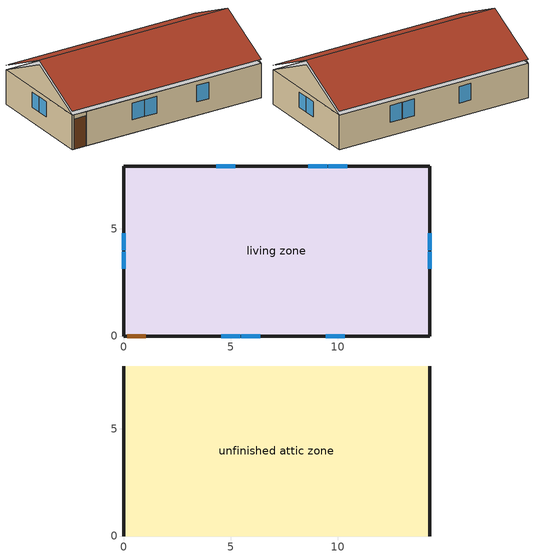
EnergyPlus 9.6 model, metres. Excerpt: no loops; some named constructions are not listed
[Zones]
living zone
 floor foundation (FloorFndGrndFinSlab): 0,0 0,7.94 14.28,7.94 14.28,0 z0
 wall outside (WallExtInsFin): 0.13,0 1.05,0 14.28,0 14.28,7.94 0,7.94 0,0 0.13,0 z0:2.44
 window (WindowConstruction): 0,4.81 0,4 / 0,3.94 0,3.13 / 14.28,3.13 14.28,3.94 / 14.28,4 14.28,4.81 z1.06:2.13; 10.44,7.94 9.55,7.94 / 9.49,7.94 8.61,7.94 / 5.2,7.94 4.32,7.94 / 4.54,0 5.43,0 / 5.49,0 6.38,0 / 9.43,0 10.31,0 z0.95:2.13
 door (Door): 0.15,0 1.02,0 z0:2.13
unfinished attic zone
 floor to living zone (FloorFinInsUnfinAttic): 0,7.94 14.28,7.94 14.28,0 0,0 z2.44
 wall outside (WallExtUninsUnfin): 0,3.97,4.42 0,7.94,2.44 0,0,2.44; 14.28,3.97,4.42 14.28,0,2.44 14.28,7.94,2.44
 roof outside (RoofUnfinInsExt): 14.28,3.97,4.73 0,3.97,4.73 0,0,2.74 14.28,0,2.74; 0,3.97,4.73 14.28,3.97,4.73 14.28,7.94,2.74 0,7.94,2.74
[Material] Roughness=Rough; Thermal Absorptance=0.9
Name | Thickness {m} | Conductivity {W/m-K} | Density {kg/m3} | Specific Heat {J/kg-K} | Solar Absorptance | Visible Absorptance
Drywall 0.5 in. | 0.0127 | 0.160291 | 801 | 837.4 | 0.5 | 0.1
FloorUAAdditionalCeilingIns | 0.050038 | 0.060696 | 16.02 | 1046.75 | 0.7 | 0.7
FloorUATrussandIns | 0.0889 | 0.0634876 | 50.7834 | 1165.1 | 0.5 | 0.9
[Construction]
FloorFinInsUnfinAttic Reversed: FloorUAAdditionalCeilingIns, FloorUATrussandIns, Drywall 0.5 in.
[Schedule:Day:Interval]
res mv_1 bath exhaust schedule allday1; res mv_1 bath exhaust schedule allday10; res mv_1 bath exhaust schedule allday11; res mv_1 bath exhaust schedule allday12; res mv_1 bath exhaust schedule allday2; res mv_1 bath exhaust schedule allday3; res mv_1 bath exhaust schedule allday4; res mv_1 bath exhaust schedule allday5; res mv_1 bath exhaust schedule allday6; res mv_1 bath exhaust schedule allday7; res mv_1 bath exhaust schedule allday8; res mv_1 bath exhaust schedule allday9: No, 02:00, 0, 03:00, 1, 24:00, 0
res mv_1 bath exhaust schedule summer design; res mv_1 range exhaust schedule summer design: No, 24:00, 1
res mv_1 bath exhaust schedule winter design; res mv_1 range exhaust schedule winter design; Schedule Day 16; Schedule Day 17; Schedule Day 20; Schedule Day 21: No, 24:00, 0
res mv_1 range exhaust schedule allday1; res mv_1 range exhaust schedule allday10; res mv_1 range exhaust schedule allday11; res mv_1 range exhaust schedule allday12; res mv_1 range exhaust schedule allday2; res mv_1 range exhaust schedule allday3; res mv_1 range exhaust schedule allday4; res mv_1 range exhaust schedule allday5; res mv_1 range exhaust schedule allday6; res mv_1 range exhaust schedule allday7; res mv_1 range exhaust schedule allday8; res mv_1 range exhaust schedule allday9: No, 14:00, 0, 15:00, 1, 24:00, 0
res nv_1 availability schedule allday1 on; res nv_1 availability schedule allday1 on 1; res nv_1 availability schedule allday1 on 10; res nv_1 availability schedule allday1 on 11; res nv_1 availability schedule allday1 on 2; res nv_1 availability schedule allday1 on 3; res nv_1 availability schedule allday1 on 4; res nv_1 availability schedule allday1 on 5; res nv_1 availability schedule allday1 on 6; res nv_1 availability schedule allday1 on 7; res nv_1 availability schedule allday1 on 8; res nv_1 availability schedule allday1 on 9: No, 01:00, 1, 02:00, 1, 03:00, 1, 04:00, 1, 05:00, 1, 06:00, 1, 07:00, 1, 08:00, 1, 09:00, 1, 10:00, 1, 11:00, 1, 12:00, 1, 13:00, 1, 14:00, 1, 15:00, 1, 16:00, 1, 17:00, 1, 18:00, 1, 19:00, 1, 20:00, 1, 21:00, 1, 22:00, 1, 23:00, 1, 24:00, 1
res nv_1 temp schedule allday1; res nv_1 temp schedule allday11; res nv_1 temp schedule allday12; res nv_1 temp schedule allday2; res nv_1 temp schedule allday3: No, 24:00, 23.8889
res nv_1 temp schedule allday10; res nv_1 temp schedule allday4; res nv_1 temp schedule allday5; res nv_1 temp schedule allday6; res nv_1 temp schedule allday7; res nv_1 temp schedule allday8; res nv_1 temp schedule allday9: No, 24:00, 25.2778
[Schedule:Week:Daily]
res nv_1 avail schedule Week Rule - Feb25-Mar3: Schedule Day 17, res nv_1 availability schedule allday1 on 1, Schedule Day 17, res nv_1 availability schedule allday1 on 1, Schedule Day 17, res nv_1 availability schedule allday1 on 2, Schedule Day 17, Schedule Day 17, Schedule Day 17, Schedule Day 17, Schedule Day 17, Schedule Day 17
res nv_1 avail schedule Week Rule - Mar4-Mar31: Schedule Day 17, res nv_1 availability schedule allday1 on 2, Schedule Day 17, res nv_1 availability schedule allday1 on 2, Schedule Day 17, res nv_1 availability schedule allday1 on 2, Schedule Day 17, Schedule Day 17, Schedule Day 17, Schedule Day 17, Schedule Day 17, Schedule Day 17
res nv_1 avail schedule Week Rule - Apr1-Apr28: Schedule Day 17, res nv_1 availability schedule allday1 on 3, Schedule Day 17, res nv_1 availability schedule allday1 on 3, Schedule Day 17, res nv_1 availability schedule allday1 on 3, Schedule Day 17, Schedule Day 17, Schedule Day 17, Schedule Day 17, Schedule Day 17, Schedule Day 17
res nv_1 avail schedule Week Rule - Apr29-May5: Schedule Day 17, res nv_1 availability schedule allday1 on 3, Schedule Day 17, res nv_1 availability schedule allday1 on 4, Schedule Day 17, res nv_1 availability schedule allday1 on 4, Schedule Day 17, Schedule Day 17, Schedule Day 17, Schedule Day 17, Schedule Day 17, Schedule Day 17
res nv_1 avail schedule Week Rule - May6-May26: Schedule Day 17, res nv_1 availability schedule allday1 on 4, Schedule Day 17, res nv_1 availability schedule allday1 on 4, Schedule Day 17, res nv_1 availability schedule allday1 on 4, Schedule Day 17, Schedule Day 17, Schedule Day 17, Schedule Day 17, Schedule Day 17, Schedule Day 17
res nv_1 avail schedule Week Rule - May27-Jun2: Schedule Day 17, res nv_1 availability schedule allday1 on 4, Schedule Day 17, res nv_1 availability schedule allday1 on 4, Schedule Day 17, res nv_1 availability schedule allday1 on 5, Schedule Day 17, Schedule Day 17, Schedule Day 17, Schedule Day 17, Schedule Day 17, Schedule Day 17
res nv_1 avail schedule Week Rule - Jun3-Jun30: Schedule Day 17, res nv_1 availability schedule allday1 on 5, Schedule Day 17, res nv_1 availability schedule allday1 on 5, Schedule Day 17, res nv_1 availability schedule allday1 on 5, Schedule Day 17, Schedule Day 17, Schedule Day 17, Schedule Day 17, Schedule Day 17, Schedule Day 17
res nv_1 avail schedule Week Rule - Jul1-Jul28: Schedule Day 17, res nv_1 availability schedule allday1 on 6, Schedule Day 17, res nv_1 availability schedule allday1 on 6, Schedule Day 17, res nv_1 availability schedule allday1 on 6, Schedule Day 17, Schedule Day 17, Schedule Day 17, Schedule Day 17, Schedule Day 17, Schedule Day 17
res nv_1 avail schedule Week Rule - Jul29-Aug4: Schedule Day 17, res nv_1 availability schedule allday1 on 6, Schedule Day 17, res nv_1 availability schedule allday1 on 7, Schedule Day 17, res nv_1 availability schedule allday1 on 7, Schedule Day 17, Schedule Day 17, Schedule Day 17, Schedule Day 17, Schedule Day 17, Schedule Day 17
res nv_1 avail schedule Week Rule - Aug5-Sep1: Schedule Day 17, res nv_1 availability schedule allday1 on 7, Schedule Day 17, res nv_1 availability schedule allday1 on 7, Schedule Day 17, res nv_1 availability schedule allday1 on 7, Schedule Day 17, Schedule Day 17, Schedule Day 17, Schedule Day 17, Schedule Day 17, Schedule Day 17
res nv_1 avail schedule Week Rule - Sep2-Sep29: Schedule Day 17, res nv_1 availability schedule allday1 on 8, Schedule Day 17, res nv_1 availability schedule allday1 on 8, Schedule Day 17, res nv_1 availability schedule allday1 on 8, Schedule Day 17, Schedule Day 17, Schedule Day 17, Schedule Day 17, Schedule Day 17, Schedule Day 17
res nv_1 avail schedule Week Rule - Sep30-Oct27: Schedule Day 17, res nv_1 availability schedule allday1 on 9, Schedule Day 17, res nv_1 availability schedule allday1 on 9, Schedule Day 17, res nv_1 availability schedule allday1 on 9, Schedule Day 17, Schedule Day 17, Schedule Day 17, Schedule Day 17, Schedule Day 17, Schedule Day 17
res nv_1 avail schedule Week Rule - Oct28-Nov3: Schedule Day 17, res nv_1 availability schedule allday1 on 9, Schedule Day 17, res nv_1 availability schedule allday1 on 9, Schedule Day 17, res nv_1 availability schedule allday1 on 10, Schedule Day 17, Schedule Day 17, Schedule Day 17, Schedule Day 17, Schedule Day 17, Schedule Day 17
res nv_1 avail schedule Week Rule - Nov4-Dec1: Schedule Day 17, res nv_1 availability schedule allday1 on 10, Schedule Day 17, res nv_1 availability schedule allday1 on 10, Schedule Day 17, res nv_1 availability schedule allday1 on 10, Schedule Day 17, Schedule Day 17, Schedule Day 17, Schedule Day 17, Schedule Day 17, Schedule Day 17
res nv_1 avail schedule Week Rule - Dec2-Dec31: Schedule Day 17, res nv_1 availability schedule allday1 on 11, Schedule Day 17, res nv_1 availability schedule allday1 on 11, Schedule Day 17, res nv_1 availability schedule allday1 on 11, Schedule Day 17, Schedule Day 17, Schedule Day 17, Schedule Day 17, Schedule Day 17, Schedule Day 17
res nv_1 temp schedule Week Rule - Jan1-Jan27: res nv_1 temp schedule allday1, res nv_1 temp schedule allday1, res nv_1 temp schedule allday1, res nv_1 temp schedule allday1, res nv_1 temp schedule allday1, res nv_1 temp schedule allday1, res nv_1 temp schedule allday1, Schedule Day 16, Schedule Day 16, Schedule Day 16, Schedule Day 16, Schedule Day 16
res nv_1 temp schedule Week Rule - Jan28-Feb3: res nv_1 temp schedule allday1, res nv_1 temp schedule allday1, res nv_1 temp schedule allday1, res nv_1 temp schedule allday1, res nv_1 temp schedule allday2, res nv_1 temp schedule allday2, res nv_1 temp schedule allday2, Schedule Day 16, Schedule Day 16, Schedule Day 16, Schedule Day 16, Schedule Day 16
res nv_1 temp schedule Week Rule - Feb4-Feb24: res nv_1 temp schedule allday2, res nv_1 temp schedule allday2, res nv_1 temp schedule allday2, res nv_1 temp schedule allday2, res nv_1 temp schedule allday2, res nv_1 temp schedule allday2, res nv_1 temp schedule allday2, Schedule Day 16, Schedule Day 16, Schedule Day 16, Schedule Day 16, Schedule Day 16
res nv_1 temp schedule Week Rule - Feb25-Mar3: res nv_1 temp schedule allday2, res nv_1 temp schedule allday2, res nv_1 temp schedule allday2, res nv_1 temp schedule allday2, res nv_1 temp schedule allday3, res nv_1 temp schedule allday3, res nv_1 temp schedule allday3, Schedule Day 16, Schedule Day 16, Schedule Day 16, Schedule Day 16, Schedule Day 16
res nv_1 temp schedule Week Rule - Mar4-Mar31: res nv_1 temp schedule allday3, res nv_1 temp schedule allday3, res nv_1 temp schedule allday3, res nv_1 temp schedule allday3, res nv_1 temp schedule allday3, res nv_1 temp schedule allday3, res nv_1 temp schedule allday3, Schedule Day 16, Schedule Day 16, Schedule Day 16, Schedule Day 16, Schedule Day 16
res nv_1 temp schedule Week Rule - Apr1-Apr28: res nv_1 temp schedule allday4, res nv_1 temp schedule allday4, res nv_1 temp schedule allday4, res nv_1 temp schedule allday4, res nv_1 temp schedule allday4, res nv_1 temp schedule allday4, res nv_1 temp schedule allday4, Schedule Day 16, Schedule Day 16, Schedule Day 16, Schedule Day 16, Schedule Day 16
res nv_1 temp schedule Week Rule - Apr29-May5: res nv_1 temp schedule allday4, res nv_1 temp schedule allday4, res nv_1 temp schedule allday5, res nv_1 temp schedule allday5, res nv_1 temp schedule allday5, res nv_1 temp schedule allday5, res nv_1 temp schedule allday5, Schedule Day 16, Schedule Day 16, Schedule Day 16, Schedule Day 16, Schedule Day 16
res nv_1 temp schedule Week Rule - May6-May26: res nv_1 temp schedule allday5, res nv_1 temp schedule allday5, res nv_1 temp schedule allday5, res nv_1 temp schedule allday5, res nv_1 temp schedule allday5, res nv_1 temp schedule allday5, res nv_1 temp schedule allday5, Schedule Day 16, Schedule Day 16, Schedule Day 16, Schedule Day 16, Schedule Day 16
res nv_1 temp schedule Week Rule - May27-Jun2: res nv_1 temp schedule allday5, res nv_1 temp schedule allday5, res nv_1 temp schedule allday5, res nv_1 temp schedule allday5, res nv_1 temp schedule allday5, res nv_1 temp schedule allday6, res nv_1 temp schedule allday6, Schedule Day 16, Schedule Day 16, Schedule Day 16, Schedule Day 16, Schedule Day 16
res nv_1 temp schedule Week Rule - Jun3-Jun30: res nv_1 temp schedule allday6, res nv_1 temp schedule allday6, res nv_1 temp schedule allday6, res nv_1 temp schedule allday6, res nv_1 temp schedule allday6, res nv_1 temp schedule allday6, res nv_1 temp schedule allday6, Schedule Day 16, Schedule Day 16, Schedule Day 16, Schedule Day 16, Schedule Day 16
res nv_1 temp schedule Week Rule - Jul1-Jul28: res nv_1 temp schedule allday7, res nv_1 temp schedule allday7, res nv_1 temp schedule allday7, res nv_1 temp schedule allday7, res nv_1 temp schedule allday7, res nv_1 temp schedule allday7, res nv_1 temp schedule allday7, Schedule Day 16, Schedule Day 16, Schedule Day 16, Schedule Day 16, Schedule Day 16
res nv_1 temp schedule Week Rule - Jul29-Aug4: res nv_1 temp schedule allday7, res nv_1 temp schedule allday7, res nv_1 temp schedule allday7, res nv_1 temp schedule allday8, res nv_1 temp schedule allday8, res nv_1 temp schedule allday8, res nv_1 temp schedule allday8, Schedule Day 16, Schedule Day 16, Schedule Day 16, Schedule Day 16, Schedule Day 16
res nv_1 temp schedule Week Rule - Aug5-Aug25: res nv_1 temp schedule allday8, res nv_1 temp schedule allday8, res nv_1 temp schedule allday8, res nv_1 temp schedule allday8, res nv_1 temp schedule allday8, res nv_1 temp schedule allday8, res nv_1 temp schedule allday8, Schedule Day 16, Schedule Day 16, Schedule Day 16, Schedule Day 16, Schedule Day 16
res nv_1 temp schedule Week Rule - Aug26-Sep1: res nv_1 temp schedule allday8, res nv_1 temp schedule allday8, res nv_1 temp schedule allday8, res nv_1 temp schedule allday8, res nv_1 temp schedule allday8, res nv_1 temp schedule allday8, res nv_1 temp schedule allday9, Schedule Day 16, Schedule Day 16, Schedule Day 16, Schedule Day 16, Schedule Day 16
res nv_1 temp schedule Week Rule - Sep2-Sep29: res nv_1 temp schedule allday9, res nv_1 temp schedule allday9, res nv_1 temp schedule allday9, res nv_1 temp schedule allday9, res nv_1 temp schedule allday9, res nv_1 temp schedule allday9, res nv_1 temp schedule allday9, Schedule Day 16, Schedule Day 16, Schedule Day 16, Schedule Day 16, Schedule Day 16
res nv_1 temp schedule Week Rule - Sep30-Oct6: res nv_1 temp schedule allday9, res nv_1 temp schedule allday10, res nv_1 temp schedule allday10, res nv_1 temp schedule allday10, res nv_1 temp schedule allday10, res nv_1 temp schedule allday10, res nv_1 temp schedule allday10, Schedule Day 16, Schedule Day 16, Schedule Day 16, Schedule Day 16, Schedule Day 16
res nv_1 temp schedule Week Rule - Oct7-Oct27: res nv_1 temp schedule allday10, res nv_1 temp schedule allday10, res nv_1 temp schedule allday10, res nv_1 temp schedule allday10, res nv_1 temp schedule allday10, res nv_1 temp schedule allday10, res nv_1 temp schedule allday10, Schedule Day 16, Schedule Day 16, Schedule Day 16, Schedule Day 16, Schedule Day 16
res nv_1 temp schedule Week Rule - Oct28-Nov3: res nv_1 temp schedule allday10, res nv_1 temp schedule allday10, res nv_1 temp schedule allday10, res nv_1 temp schedule allday10, res nv_1 temp schedule allday11, res nv_1 temp schedule allday11, res nv_1 temp schedule allday11, Schedule Day 16, Schedule Day 16, Schedule Day 16, Schedule Day 16, Schedule Day 16
res nv_1 temp schedule Week Rule - Nov4-Nov24: res nv_1 temp schedule allday11, res nv_1 temp schedule allday11, res nv_1 temp schedule allday11, res nv_1 temp schedule allday11, res nv_1 temp schedule allday11, res nv_1 temp schedule allday11, res nv_1 temp schedule allday11, Schedule Day 16, Schedule Day 16, Schedule Day 16, Schedule Day 16, Schedule Day 16
res nv_1 temp schedule Week Rule - Nov25-Dec1: res nv_1 temp schedule allday11, res nv_1 temp schedule allday11, res nv_1 temp schedule allday11, res nv_1 temp schedule allday11, res nv_1 temp schedule allday11, res nv_1 temp schedule allday11, res nv_1 temp schedule allday12, Schedule Day 16, Schedule Day 16, Schedule Day 16, Schedule Day 16, Schedule Day 16
res nv_1 temp schedule Week Rule - Dec2-Dec31: res nv_1 temp schedule allday12, res nv_1 temp schedule allday12, res nv_1 temp schedule allday12, res nv_1 temp schedule allday12, res nv_1 temp schedule allday12, res nv_1 temp schedule allday12, res nv_1 temp schedule allday12, Schedule Day 16, Schedule Day 16, Schedule Day 16, Schedule Day 16, Schedule Day 16
